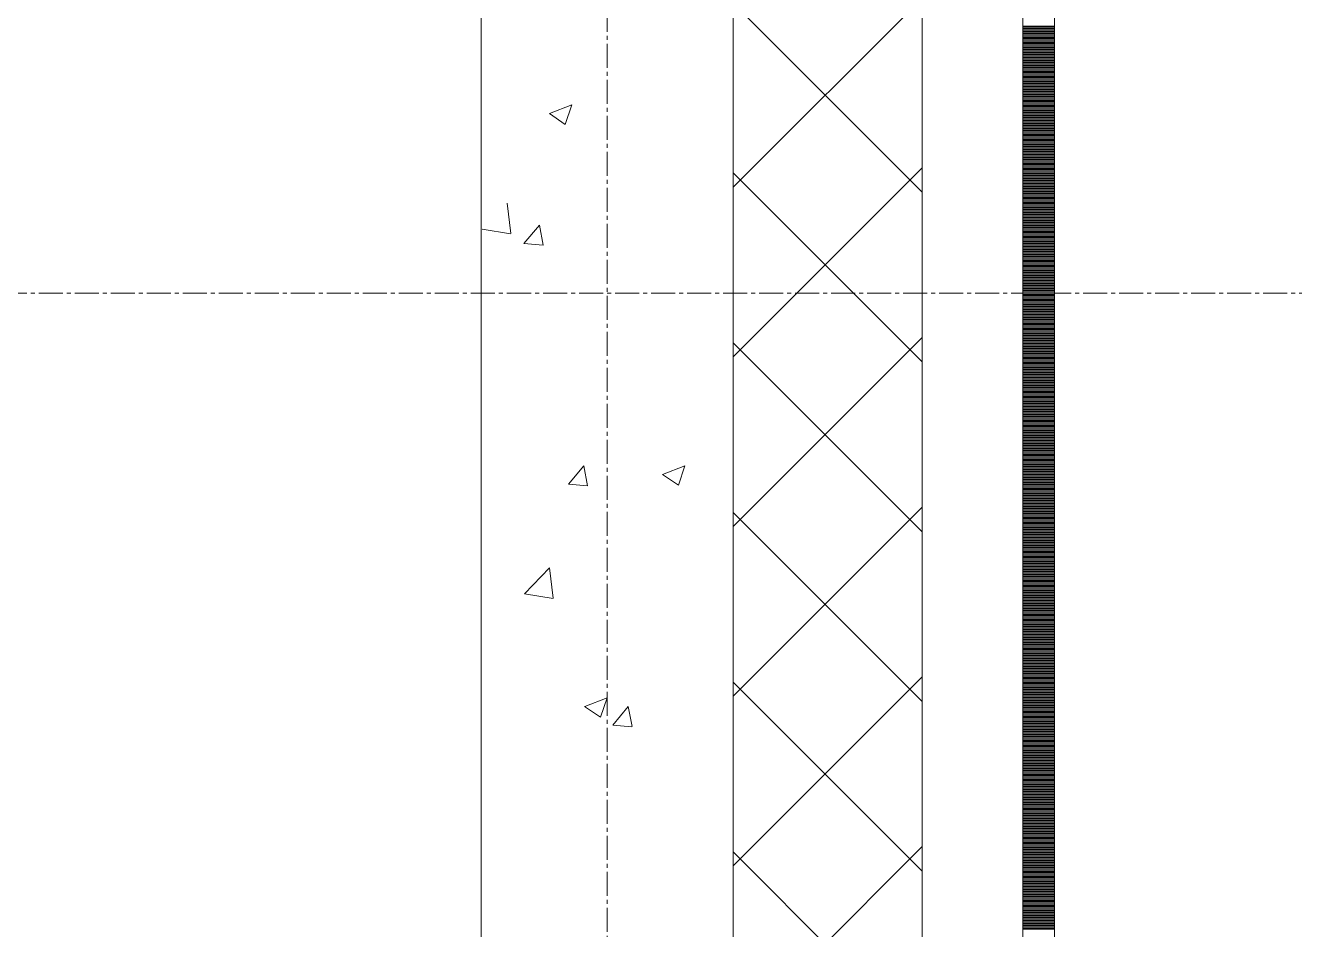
# Model space of a CAD drawing. Header units: millimetres. Extents: x -231292 to 573618, y -153144 to 564035.
# Drawn here: x 28522 to 29529, y -108251 to -107533 of the extents above; entities that cross this region are included whole.
import ezdxf

# ---------------------------------------------------------------- set-up
doc = ezdxf.new("R2010")
doc.units = ezdxf.units.MM
doc.linetypes.add('CENTER2', pattern=[28.575, 19.05, -3.175, 3.175, -3.175])
doc.layers.get('0').update_dxf_attribs({"color": 250})
for name, color, linetype, lineweight in [('АР_Стены ПЕНОблок', 250, 'Continuous', 20), ('АР_Тонкая', 250, 'Continuous', 5), ('АР_Утеплитель', 250, 'Continuous', 0), ('АР_Штриховка', 250, 'Continuous', 0), ('РД_Оси_100', 250, 'Continuous', 0)]:
    doc.layers.add(name, color=color, linetype=linetype, lineweight=lineweight)

# ---------------------------------------------------------------- blocks, each defined once
blk = doc.blocks.new('оси_рен')
at = {"layer": 'РД_Оси_100', "color": 251, "linetype": 'CENTER2', "true_color": 0x636466}
for p, q in [((1215752.916, 135558.25), (1215752.916, 223268.25)), ((1225207.916, 177013.25), (1189697.958, 177013.25))]:
    blk.add_line(p, q, dxfattribs=at)

msp = doc.modelspace()

# ---------------------------------------------------------------- linework, layer by layer
at = {"layer": 'АР_Стены ПЕНОблок', "color": 18, "linetype": 'Continuous', "lineweight": 20, "true_color": 0x000000}
for p, q in [((28883.458, -100645.283), (28883.458, -110845.283)), ((29083.458, -110845.283), (29083.458, -100645.283))]:
    msp.add_line(p, q, dxfattribs=at)
at = {"layer": 'АР_Тонкая', "color": 18, "linetype": 'Continuous', "lineweight": 5, "true_color": 0x000000}
for p, q in [((29233.458, -100645.283), (29233.458, -110845.283)), ((29313.458, -110845.283), (29313.458, -100645.283)), ((29313.458, -100645.283), (29313.458, -110845.283)), ((29338.458, -110845.283), (29338.458, -100645.283))]:
    msp.add_line(p, q, dxfattribs=at)
at = {"layer": 'АР_Утеплитель', "color": 18, "linetype": 'Continuous', "lineweight": 0, "true_color": 0x000000}
for p, q in [((29083.458, -100645.283), (29083.458, -110845.283)), ((29233.458, -110845.283), (29233.458, -100645.283))]:
    msp.add_line(p, q, dxfattribs=at)
at = {"layer": 'АР_Штриховка', "color": 18, "linetype": 'Continuous', "lineweight": 0, "true_color": 0x000000}
for p, q in [((29083.458, -107661.099), (29233.458, -107511.099)), ((29233.458, -107665.243), (29083.458, -107515.243)), ((29313.458, -107533.283), (29338.458, -107533.283)), ((29313.458, -107534.283), (29338.458, -107534.283)), ((29313.458, -107535.283), (29338.458, -107535.283)), ((29313.458, -107536.283), (29338.458, -107536.283)), ((29313.458, -107537.283), (29338.458, -107537.283)), ((29313.458, -107538.283), (29338.458, -107538.283)), ((29313.458, -107539.283), (29338.458, -107539.283)), ((29313.458, -107540.283), (29338.458, -107540.283)), ((29313.458, -107541.283), (29338.458, -107541.283)), ((29313.458, -107542.283), (29338.458, -107542.283)), ((29313.458, -107543.283), (29338.458, -107543.283)), ((29313.458, -107544.283), (29338.458, -107544.283)), ((29313.458, -107545.283), (29338.458, -107545.283)), ((29313.458, -107546.283), (29338.458, -107546.283)), ((29313.458, -107547.283), (29338.458, -107547.283)), ((29313.458, -107548.283), (29338.458, -107548.283)), ((29313.458, -107549.283), (29338.458, -107549.283)), ((29313.458, -107550.283), (29338.458, -107550.283)), ((29313.458, -107551.283), (29338.458, -107551.283)), ((29313.458, -107552.283), (29338.458, -107552.283)), ((29313.458, -107553.283), (29338.458, -107553.283)), ((29313.458, -107554.283), (29338.458, -107554.283)), ((29313.458, -107555.283), (29338.458, -107555.283)), ((29313.458, -107556.283), (29338.458, -107556.283)), ((29313.458, -107557.283), (29338.458, -107557.283)), ((29313.458, -107558.283), (29338.458, -107558.283)), ((29313.458, -107559.283), (29338.458, -107559.283)), ((29313.458, -107560.283), (29338.458, -107560.283)), ((29313.458, -107561.283), (29338.458, -107561.283)), ((29313.458, -107562.283), (29338.458, -107562.283)), ((29313.458, -107563.283), (29338.458, -107563.283)), ((29313.458, -107564.283), (29338.458, -107564.283)), ((29313.458, -107565.283), (29338.458, -107565.283)), ((29313.458, -107566.283), (29338.458, -107566.283)), ((29313.458, -107567.283), (29338.458, -107567.283)), ((29313.458, -107568.283), (29338.458, -107568.283)), ((29313.458, -107569.283), (29338.458, -107569.283)), ((29313.458, -107570.283), (29338.458, -107570.283)), ((29313.458, -107571.283), (29338.458, -107571.283)), ((29313.458, -107572.283), (29338.458, -107572.283)), ((29313.458, -107573.283), (29338.458, -107573.283)), ((29313.458, -107574.283), (29338.458, -107574.283)), ((29313.458, -107575.283), (29338.458, -107575.283)), ((29313.458, -107576.283), (29338.458, -107576.283)), ((29313.458, -107577.283), (29338.458, -107577.283)), ((29313.458, -107578.283), (29338.458, -107578.283)), ((29313.458, -107579.283), (29338.458, -107579.283)), ((29313.458, -107580.283), (29338.458, -107580.283)), ((29313.458, -107581.283), (29338.458, -107581.283)), ((29313.458, -107582.283), (29338.458, -107582.283)), ((29313.458, -107583.283), (29338.458, -107583.283)), ((29313.458, -107584.283), (29338.458, -107584.283)), ((29313.458, -107585.283), (29338.458, -107585.283)), ((29313.458, -107586.283), (29338.458, -107586.283)), ((29313.458, -107587.283), (29338.458, -107587.283)), ((29313.458, -107588.283), (29338.458, -107588.283)), ((29313.458, -107589.283), (29338.458, -107589.283)), ((28937.62, -107602.76), (28955.405, -107595.933)), ((28950.239, -107611.327), (28955.389, -107595.978)), ((29313.458, -107590.283), (29338.458, -107590.283)), ((29313.458, -107591.283), (29338.458, -107591.283)), ((29313.458, -107592.283), (29338.458, -107592.283)), ((29313.458, -107593.283), (29338.458, -107593.283)), ((29313.458, -107594.283), (29338.458, -107594.283)), ((29313.458, -107595.283), (29338.458, -107595.283)), ((29313.458, -107596.283), (29338.458, -107596.283)), ((29313.458, -107597.283), (29338.458, -107597.283)), ((29313.458, -107598.283), (29338.458, -107598.283)), ((29313.458, -107599.283), (29338.458, -107599.283)), ((28937.6, -107602.804), (28950.235, -107611.326)), ((29313.458, -107600.283), (29338.458, -107600.283)), ((29313.458, -107601.283), (29338.458, -107601.283)), ((29313.458, -107602.283), (29338.458, -107602.283)), ((29313.458, -107603.283), (29338.458, -107603.283)), ((29313.458, -107604.283), (29338.458, -107604.283)), ((29313.458, -107605.283), (29338.458, -107605.283)), ((29313.458, -107606.283), (29338.458, -107606.283)), ((29313.458, -107607.283), (29338.458, -107607.283)), ((29313.458, -107608.283), (29338.458, -107608.283)), ((29313.458, -107609.283), (29338.458, -107609.283)), ((29313.458, -107610.283), (29338.458, -107610.283)), ((29313.458, -107611.283), (29338.458, -107611.283)), ((29313.458, -107612.283), (29338.458, -107612.283)), ((29313.458, -107613.283), (29338.458, -107613.283)), ((29313.458, -107614.283), (29338.458, -107614.283)), ((29313.458, -107615.283), (29338.458, -107615.283)), ((29313.458, -107616.283), (29338.458, -107616.283)), ((29313.458, -107617.283), (29338.458, -107617.283)), ((29313.458, -107618.283), (29338.458, -107618.283)), ((29313.458, -107619.283), (29338.458, -107619.283)), ((29313.458, -107620.283), (29338.458, -107620.283)), ((29313.458, -107621.283), (29338.458, -107621.283)), ((29313.458, -107622.283), (29338.458, -107622.283)), ((29313.458, -107623.283), (29338.458, -107623.283)), ((29313.458, -107624.283), (29338.458, -107624.283)), ((29313.458, -107625.283), (29338.458, -107625.283)), ((29313.458, -107626.283), (29338.458, -107626.283)), ((29313.458, -107627.283), (29338.458, -107627.283)), ((29313.458, -107628.283), (29338.458, -107628.283)), ((29313.458, -107629.283), (29338.458, -107629.283)), ((29313.458, -107630.283), (29338.458, -107630.283)), ((29313.458, -107631.283), (29338.458, -107631.283)), ((29313.458, -107632.283), (29338.458, -107632.283)), ((29313.458, -107633.283), (29338.458, -107633.283)), ((29313.458, -107634.283), (29338.458, -107634.283)), ((29313.458, -107635.283), (29338.458, -107635.283)), ((29313.458, -107636.283), (29338.458, -107636.283)), ((29313.458, -107637.283), (29338.458, -107637.283)), ((29313.458, -107638.283), (29338.458, -107638.283)), ((29313.458, -107639.283), (29338.458, -107639.283)), ((29083.458, -107795.803), (29233.458, -107645.803)), ((29233.458, -107799.947), (29083.458, -107649.947)), ((29313.458, -107640.283), (29338.458, -107640.283)), ((29313.458, -107641.283), (29338.458, -107641.283)), ((29313.458, -107642.283), (29338.458, -107642.283)), ((29313.458, -107643.283), (29338.458, -107643.283)), ((29313.458, -107644.283), (29338.458, -107644.283)), ((29313.458, -107645.283), (29338.458, -107645.283)), ((29313.458, -107646.283), (29338.458, -107646.283)), ((29313.458, -107647.283), (29338.458, -107647.283)), ((29313.458, -107648.283), (29338.458, -107648.283)), ((29313.458, -107649.283), (29338.458, -107649.283)), ((29313.458, -107650.283), (29338.458, -107650.283)), ((29313.458, -107651.283), (29338.458, -107651.283)), ((29313.458, -107652.283), (29338.458, -107652.283)), ((29313.458, -107653.283), (29338.458, -107653.283)), ((29313.458, -107654.283), (29338.458, -107654.283)), ((29313.458, -107655.283), (29338.458, -107655.283)), ((29313.458, -107656.283), (29338.458, -107656.283)), ((29313.458, -107657.283), (29338.458, -107657.283)), ((29313.458, -107658.283), (29338.458, -107658.283)), ((29313.458, -107659.283), (29338.458, -107659.283)), ((29313.458, -107660.283), (29338.458, -107660.283)), ((29313.458, -107661.283), (29338.458, -107661.283)), ((29313.458, -107662.283), (29338.458, -107662.283)), ((29313.458, -107663.283), (29338.458, -107663.283)), ((29313.458, -107664.283), (29338.458, -107664.283)), ((29313.458, -107665.283), (29338.458, -107665.283)), ((29313.458, -107666.283), (29338.458, -107666.283)), ((29313.458, -107667.283), (29338.458, -107667.283)), ((29313.458, -107668.283), (29338.458, -107668.283)), ((29313.458, -107669.283), (29338.458, -107669.283)), ((29313.458, -107670.283), (29338.458, -107670.283)), ((28906.888, -107698.079), (28904.081, -107673.956)), ((29313.458, -107671.283), (29338.458, -107671.283)), ((29313.458, -107672.283), (29338.458, -107672.283)), ((29313.458, -107673.283), (29338.458, -107673.283)), ((29313.458, -107674.283), (29338.458, -107674.283)), ((29313.458, -107675.283), (29338.458, -107675.283)), ((29313.458, -107676.283), (29338.458, -107676.283)), ((29313.458, -107677.283), (29338.458, -107677.283)), ((29313.458, -107678.283), (29338.458, -107678.283)), ((29313.458, -107679.283), (29338.458, -107679.283)), ((29313.458, -107680.283), (29338.458, -107680.283)), ((29313.458, -107681.283), (29338.458, -107681.283)), ((29313.458, -107682.283), (29338.458, -107682.283)), ((29313.458, -107683.283), (29338.458, -107683.283)), ((29313.458, -107684.283), (29338.458, -107684.283)), ((29313.458, -107685.283), (29338.458, -107685.283)), ((29313.458, -107686.283), (29338.458, -107686.283)), ((29313.458, -107687.283), (29338.458, -107687.283)), ((29313.458, -107688.283), (29338.458, -107688.283)), ((29313.458, -107689.283), (29338.458, -107689.283)), ((29313.458, -107690.283), (29338.458, -107690.283)), ((28884.292, -107694.61), (28906.882, -107698.114)), ((28917.456, -107705.996), (28929.701, -107691.402)), ((28932.711, -107707.312), (28929.774, -107691.39)), ((29313.458, -107691.283), (29338.458, -107691.283)), ((29313.458, -107692.283), (29338.458, -107692.283)), ((29313.458, -107693.283), (29338.458, -107693.283)), ((29313.458, -107694.283), (29338.458, -107694.283)), ((29313.458, -107695.283), (29338.458, -107695.283)), ((29313.458, -107696.283), (29338.458, -107696.283)), ((29313.458, -107697.283), (29338.458, -107697.283)), ((29313.458, -107698.283), (29338.458, -107698.283)), ((29313.458, -107699.283), (29338.458, -107699.283)), ((29313.458, -107700.283), (29338.458, -107700.283)), ((28917.456, -107705.997), (28932.638, -107707.325)), ((29313.458, -107701.283), (29338.458, -107701.283)), ((29313.458, -107702.283), (29338.458, -107702.283)), ((29313.458, -107703.283), (29338.458, -107703.283)), ((29313.458, -107704.283), (29338.458, -107704.283)), ((29313.458, -107705.283), (29338.458, -107705.283)), ((29313.458, -107706.283), (29338.458, -107706.283)), ((29313.458, -107707.283), (29338.458, -107707.283)), ((29313.458, -107708.283), (29338.458, -107708.283)), ((29313.458, -107709.283), (29338.458, -107709.283)), ((29313.458, -107710.283), (29338.458, -107710.283)), ((29313.458, -107711.283), (29338.458, -107711.283)), ((29313.458, -107712.283), (29338.458, -107712.283)), ((29313.458, -107713.283), (29338.458, -107713.283)), ((29313.458, -107714.283), (29338.458, -107714.283)), ((29313.458, -107715.283), (29338.458, -107715.283)), ((29313.458, -107716.283), (29338.458, -107716.283)), ((29313.458, -107717.283), (29338.458, -107717.283)), ((29313.458, -107718.283), (29338.458, -107718.283)), ((29313.458, -107719.283), (29338.458, -107719.283)), ((29313.458, -107720.283), (29338.458, -107720.283)), ((29313.458, -107721.283), (29338.458, -107721.283)), ((29313.458, -107722.283), (29338.458, -107722.283)), ((29313.458, -107723.283), (29338.458, -107723.283)), ((29313.458, -107724.283), (29338.458, -107724.283)), ((29313.458, -107725.283), (29338.458, -107725.283)), ((29313.458, -107726.283), (29338.458, -107726.283)), ((29313.458, -107727.283), (29338.458, -107727.283)), ((29313.458, -107728.283), (29338.458, -107728.283)), ((29313.458, -107729.283), (29338.458, -107729.283)), ((29313.458, -107730.283), (29338.458, -107730.283)), ((29313.458, -107731.283), (29338.458, -107731.283)), ((29313.458, -107732.283), (29338.458, -107732.283)), ((29313.458, -107733.283), (29338.458, -107733.283)), ((29313.458, -107734.283), (29338.458, -107734.283)), ((29313.458, -107735.283), (29338.458, -107735.283)), ((29313.458, -107736.283), (29338.458, -107736.283)), ((29313.458, -107737.283), (29338.458, -107737.283)), ((29313.458, -107738.283), (29338.458, -107738.283)), ((29313.458, -107739.283), (29338.458, -107739.283)), ((29313.458, -107740.283), (29338.458, -107740.283)), ((29313.458, -107741.283), (29338.458, -107741.283)), ((29313.458, -107742.283), (29338.458, -107742.283)), ((29313.458, -107743.283), (29338.458, -107743.283)), ((29313.458, -107744.283), (29338.458, -107744.283)), ((29313.458, -107745.283), (29338.458, -107745.283)), ((29313.458, -107746.283), (29338.458, -107746.283)), ((29313.458, -107747.283), (29338.458, -107747.283)), ((29313.458, -107748.283), (29338.458, -107748.283)), ((29313.458, -107749.283), (29338.458, -107749.283)), ((29313.458, -107750.283), (29338.458, -107750.283)), ((29313.458, -107751.283), (29338.458, -107751.283)), ((29313.458, -107752.283), (29338.458, -107752.283)), ((29313.458, -107753.283), (29338.458, -107753.283)), ((29313.458, -107754.283), (29338.458, -107754.283)), ((29313.458, -107755.283), (29338.458, -107755.283)), ((29313.458, -107756.283), (29338.458, -107756.283)), ((29313.458, -107757.283), (29338.458, -107757.283)), ((29313.458, -107758.283), (29338.458, -107758.283)), ((29313.458, -107759.283), (29338.458, -107759.283)), ((29313.458, -107760.283), (29338.458, -107760.283)), ((29313.458, -107761.283), (29338.458, -107761.283)), ((29313.458, -107762.283), (29338.458, -107762.283)), ((29313.458, -107763.283), (29338.458, -107763.283)), ((29313.458, -107764.283), (29338.458, -107764.283)), ((29313.458, -107765.283), (29338.458, -107765.283)), ((29313.458, -107766.283), (29338.458, -107766.283)), ((29313.458, -107767.283), (29338.458, -107767.283)), ((29313.458, -107768.283), (29338.458, -107768.283)), ((29313.458, -107769.283), (29338.458, -107769.283)), ((29313.458, -107770.283), (29338.458, -107770.283)), ((29083.458, -107930.507), (29233.458, -107780.507)), ((29313.458, -107771.283), (29338.458, -107771.283)), ((29313.458, -107772.283), (29338.458, -107772.283)), ((29313.458, -107773.283), (29338.458, -107773.283)), ((29313.458, -107774.283), (29338.458, -107774.283)), ((29313.458, -107775.283), (29338.458, -107775.283)), ((29313.458, -107776.283), (29338.458, -107776.283)), ((29313.458, -107777.283), (29338.458, -107777.283)), ((29313.458, -107778.283), (29338.458, -107778.283)), ((29313.458, -107779.283), (29338.458, -107779.283)), ((29313.458, -107780.283), (29338.458, -107780.283)), ((29313.458, -107781.283), (29338.458, -107781.283)), ((29233.458, -107934.651), (29083.458, -107784.651)), ((29313.458, -107782.283), (29338.458, -107782.283)), ((29313.458, -107783.283), (29338.458, -107783.283)), ((29313.458, -107784.283), (29338.458, -107784.283)), ((29313.458, -107785.283), (29338.458, -107785.283)), ((29313.458, -107786.283), (29338.458, -107786.283)), ((29313.458, -107787.283), (29338.458, -107787.283)), ((29313.458, -107788.283), (29338.458, -107788.283)), ((29313.458, -107789.283), (29338.458, -107789.283)), ((29313.458, -107790.283), (29338.458, -107790.283)), ((29313.458, -107791.283), (29338.458, -107791.283)), ((29313.458, -107792.283), (29338.458, -107792.283)), ((29313.458, -107793.283), (29338.458, -107793.283)), ((29313.458, -107794.283), (29338.458, -107794.283)), ((29313.458, -107795.283), (29338.458, -107795.283)), ((29313.458, -107796.283), (29338.458, -107796.283)), ((29313.458, -107797.283), (29338.458, -107797.283)), ((29313.458, -107798.283), (29338.458, -107798.283)), ((29313.458, -107799.283), (29338.458, -107799.283)), ((29313.458, -107800.283), (29338.458, -107800.283)), ((29313.458, -107801.283), (29338.458, -107801.283)), ((29313.458, -107802.283), (29338.458, -107802.283)), ((29313.458, -107803.283), (29338.458, -107803.283)), ((29313.458, -107804.283), (29338.458, -107804.283)), ((29313.458, -107805.283), (29338.458, -107805.283)), ((29313.458, -107806.283), (29338.458, -107806.283)), ((29313.458, -107807.283), (29338.458, -107807.283)), ((29313.458, -107808.283), (29338.458, -107808.283)), ((29313.458, -107809.283), (29338.458, -107809.283)), ((29313.458, -107810.283), (29338.458, -107810.283)), ((29313.458, -107811.283), (29338.458, -107811.283)), ((29313.458, -107812.283), (29338.458, -107812.283)), ((29313.458, -107813.283), (29338.458, -107813.283)), ((29313.458, -107814.283), (29338.458, -107814.283)), ((29313.458, -107815.283), (29338.458, -107815.283)), ((29313.458, -107816.283), (29338.458, -107816.283)), ((29313.458, -107817.283), (29338.458, -107817.283)), ((29313.458, -107818.283), (29338.458, -107818.283)), ((29313.458, -107819.283), (29338.458, -107819.283)), ((29313.458, -107820.283), (29338.458, -107820.283)), ((29313.458, -107821.283), (29338.458, -107821.283)), ((29313.458, -107822.283), (29338.458, -107822.283)), ((29313.458, -107823.283), (29338.458, -107823.283)), ((29313.458, -107824.283), (29338.458, -107824.283)), ((29313.458, -107825.283), (29338.458, -107825.283)), ((29313.458, -107826.283), (29338.458, -107826.283)), ((29313.458, -107827.283), (29338.458, -107827.283)), ((29313.458, -107828.283), (29338.458, -107828.283)), ((29313.458, -107829.283), (29338.458, -107829.283)), ((29313.458, -107830.283), (29338.458, -107830.283)), ((29313.458, -107831.283), (29338.458, -107831.283)), ((29313.458, -107832.283), (29338.458, -107832.283)), ((29313.458, -107833.283), (29338.458, -107833.283)), ((29313.458, -107834.283), (29338.458, -107834.283)), ((29313.458, -107835.283), (29338.458, -107835.283)), ((29313.458, -107836.283), (29338.458, -107836.283)), ((29313.458, -107837.283), (29338.458, -107837.283)), ((29313.458, -107838.283), (29338.458, -107838.283)), ((29313.458, -107839.283), (29338.458, -107839.283)), ((29313.458, -107840.283), (29338.458, -107840.283)), ((29313.458, -107841.283), (29338.458, -107841.283)), ((29313.458, -107842.283), (29338.458, -107842.283)), ((29313.458, -107843.283), (29338.458, -107843.283)), ((29313.458, -107844.283), (29338.458, -107844.283)), ((29313.458, -107845.283), (29338.458, -107845.283)), ((29313.458, -107846.283), (29338.458, -107846.283)), ((29313.458, -107847.283), (29338.458, -107847.283)), ((29313.458, -107848.283), (29338.458, -107848.283)), ((29313.458, -107849.283), (29338.458, -107849.283)), ((29313.458, -107850.283), (29338.458, -107850.283)), ((29313.458, -107851.283), (29338.458, -107851.283)), ((29313.458, -107852.283), (29338.458, -107852.283)), ((29313.458, -107853.283), (29338.458, -107853.283)), ((29313.458, -107854.283), (29338.458, -107854.283)), ((29313.458, -107855.283), (29338.458, -107855.283)), ((29313.458, -107856.283), (29338.458, -107856.283)), ((29313.458, -107857.283), (29338.458, -107857.283)), ((29313.458, -107858.283), (29338.458, -107858.283)), ((29313.458, -107859.283), (29338.458, -107859.283)), ((29313.458, -107860.283), (29338.458, -107860.283)), ((29313.458, -107861.283), (29338.458, -107861.283)), ((29313.458, -107862.283), (29338.458, -107862.283)), ((29313.458, -107863.283), (29338.458, -107863.283)), ((29313.458, -107864.283), (29338.458, -107864.283)), ((29313.458, -107865.283), (29338.458, -107865.283)), ((29313.458, -107866.283), (29338.458, -107866.283)), ((29313.458, -107867.283), (29338.458, -107867.283)), ((29313.458, -107868.283), (29338.458, -107868.283)), ((29313.458, -107869.283), (29338.458, -107869.283)), ((29313.458, -107870.283), (29338.458, -107870.283)), ((29313.458, -107871.283), (29338.458, -107871.283)), ((29313.458, -107872.283), (29338.458, -107872.283)), ((29313.458, -107873.283), (29338.458, -107873.283)), ((29313.458, -107874.283), (29338.458, -107874.283)), ((29313.458, -107875.283), (29338.458, -107875.283)), ((29313.458, -107876.283), (29338.458, -107876.283)), ((29313.458, -107877.283), (29338.458, -107877.283)), ((29313.458, -107878.283), (29338.458, -107878.283)), ((29313.458, -107879.283), (29338.458, -107879.283)), ((29313.458, -107880.283), (29338.458, -107880.283)), ((29313.458, -107881.283), (29338.458, -107881.283)), ((28952.699, -107897.052), (28964.945, -107882.459)), ((28967.954, -107898.369), (28965.017, -107882.447)), ((29027.412, -107889.257), (29040.047, -107897.779)), ((29027.432, -107889.213), (29045.217, -107882.386)), ((29040.051, -107897.781), (29045.201, -107882.432)), ((29313.458, -107882.283), (29338.458, -107882.283)), ((29313.458, -107883.283), (29338.458, -107883.283)), ((29313.458, -107884.283), (29338.458, -107884.283)), ((29313.458, -107885.283), (29338.458, -107885.283)), ((29313.458, -107886.283), (29338.458, -107886.283)), ((29313.458, -107887.283), (29338.458, -107887.283)), ((29313.458, -107888.283), (29338.458, -107888.283)), ((29313.458, -107889.283), (29338.458, -107889.283)), ((29313.458, -107890.283), (29338.458, -107890.283)), ((29313.458, -107891.283), (29338.458, -107891.283)), ((28952.699, -107897.054), (28967.881, -107898.382)), ((29313.458, -107892.283), (29338.458, -107892.283)), ((29313.458, -107893.283), (29338.458, -107893.283)), ((29313.458, -107894.283), (29338.458, -107894.283)), ((29313.458, -107895.283), (29338.458, -107895.283)), ((29313.458, -107896.283), (29338.458, -107896.283)), ((29313.458, -107897.283), (29338.458, -107897.283)), ((29313.458, -107898.283), (29338.458, -107898.283)), ((29313.458, -107899.283), (29338.458, -107899.283)), ((29313.458, -107900.283), (29338.458, -107900.283)), ((29313.458, -107901.283), (29338.458, -107901.283)), ((29313.458, -107902.283), (29338.458, -107902.283)), ((29313.458, -107903.283), (29338.458, -107903.283)), ((29313.458, -107904.283), (29338.458, -107904.283)), ((29313.458, -107905.283), (29338.458, -107905.283)), ((29313.458, -107906.283), (29338.458, -107906.283)), ((29313.458, -107907.283), (29338.458, -107907.283)), ((29313.458, -107908.283), (29338.458, -107908.283)), ((29313.458, -107909.283), (29338.458, -107909.283)), ((29313.458, -107910.283), (29338.458, -107910.283)), ((29313.458, -107911.283), (29338.458, -107911.283)), ((29083.458, -108065.211), (29233.458, -107915.211)), ((29233.458, -108069.354), (29083.458, -107919.354)), ((29313.458, -107912.283), (29338.458, -107912.283)), ((29313.458, -107913.283), (29338.458, -107913.283)), ((29313.458, -107914.283), (29338.458, -107914.283)), ((29313.458, -107915.283), (29338.458, -107915.283)), ((29313.458, -107916.283), (29338.458, -107916.283)), ((29313.458, -107917.283), (29338.458, -107917.283)), ((29313.458, -107918.283), (29338.458, -107918.283)), ((29313.458, -107919.283), (29338.458, -107919.283)), ((29313.458, -107920.283), (29338.458, -107920.283)), ((29313.458, -107921.283), (29338.458, -107921.283)), ((29313.458, -107922.283), (29338.458, -107922.283)), ((29313.458, -107923.283), (29338.458, -107923.283)), ((29313.458, -107924.283), (29338.458, -107924.283)), ((29313.458, -107925.283), (29338.458, -107925.283)), ((29313.458, -107926.283), (29338.458, -107926.283)), ((29313.458, -107927.283), (29338.458, -107927.283)), ((29313.458, -107928.283), (29338.458, -107928.283)), ((29313.458, -107929.283), (29338.458, -107929.283)), ((29313.458, -107930.283), (29338.458, -107930.283)), ((29313.458, -107931.283), (29338.458, -107931.283)), ((29313.458, -107932.283), (29338.458, -107932.283)), ((29313.458, -107933.283), (29338.458, -107933.283)), ((29313.458, -107934.283), (29338.458, -107934.283)), ((29313.458, -107935.283), (29338.458, -107935.283)), ((29313.458, -107936.283), (29338.458, -107936.283)), ((29313.458, -107937.283), (29338.458, -107937.283)), ((29313.458, -107938.283), (29338.458, -107938.283)), ((29313.458, -107939.283), (29338.458, -107939.283)), ((29313.458, -107940.283), (29338.458, -107940.283)), ((29313.458, -107941.283), (29338.458, -107941.283)), ((29313.458, -107942.283), (29338.458, -107942.283)), ((29313.458, -107943.283), (29338.458, -107943.283)), ((29313.458, -107944.283), (29338.458, -107944.283)), ((29313.458, -107945.283), (29338.458, -107945.283)), ((29313.458, -107946.283), (29338.458, -107946.283)), ((29313.458, -107947.283), (29338.458, -107947.283)), ((29313.458, -107948.283), (29338.458, -107948.283)), ((29313.458, -107949.283), (29338.458, -107949.283)), ((29313.458, -107950.283), (29338.458, -107950.283)), ((29313.458, -107951.283), (29338.458, -107951.283)), ((29313.458, -107952.283), (29338.458, -107952.283)), ((29313.458, -107953.283), (29338.458, -107953.283)), ((29313.458, -107954.283), (29338.458, -107954.283)), ((29313.458, -107955.283), (29338.458, -107955.283)), ((29313.458, -107956.283), (29338.458, -107956.283)), ((29313.458, -107957.283), (29338.458, -107957.283)), ((29313.458, -107958.283), (29338.458, -107958.283)), ((29313.458, -107959.283), (29338.458, -107959.283)), ((29313.458, -107960.283), (29338.458, -107960.283)), ((29313.458, -107961.283), (29338.458, -107961.283)), ((29313.458, -107962.283), (29338.458, -107962.283)), ((28917.952, -107984.046), (28937.736, -107963.427)), ((28940.562, -107987.547), (28937.756, -107963.425)), ((29313.458, -107963.283), (29338.458, -107963.283)), ((29313.458, -107964.283), (29338.458, -107964.283)), ((29313.458, -107965.283), (29338.458, -107965.283)), ((29313.458, -107966.283), (29338.458, -107966.283)), ((29313.458, -107967.283), (29338.458, -107967.283)), ((29313.458, -107968.283), (29338.458, -107968.283)), ((29313.458, -107969.283), (29338.458, -107969.283)), ((29313.458, -107970.283), (29338.458, -107970.283)), ((29313.458, -107971.283), (29338.458, -107971.283)), ((29313.458, -107972.283), (29338.458, -107972.283)), ((29313.458, -107973.283), (29338.458, -107973.283)), ((29313.458, -107974.283), (29338.458, -107974.283)), ((29313.458, -107975.283), (29338.458, -107975.283)), ((29313.458, -107976.283), (29338.458, -107976.283)), ((29313.458, -107977.283), (29338.458, -107977.283)), ((29313.458, -107978.283), (29338.458, -107978.283)), ((29313.458, -107979.283), (29338.458, -107979.283)), ((29313.458, -107980.283), (29338.458, -107980.283)), ((29313.458, -107981.283), (29338.458, -107981.283)), ((29313.458, -107982.283), (29338.458, -107982.283)), ((28917.967, -107984.078), (28940.557, -107987.582)), ((29313.458, -107983.283), (29338.458, -107983.283)), ((29313.458, -107984.283), (29338.458, -107984.283)), ((29313.458, -107985.283), (29338.458, -107985.283)), ((29313.458, -107986.283), (29338.458, -107986.283)), ((29313.458, -107987.283), (29338.458, -107987.283)), ((29313.458, -107988.283), (29338.458, -107988.283)), ((29313.458, -107989.283), (29338.458, -107989.283)), ((29313.458, -107990.283), (29338.458, -107990.283)), ((29313.458, -107991.283), (29338.458, -107991.283)), ((29313.458, -107992.283), (29338.458, -107992.283)), ((29313.458, -107993.283), (29338.458, -107993.283)), ((29313.458, -107994.283), (29338.458, -107994.283)), ((29313.458, -107995.283), (29338.458, -107995.283)), ((29313.458, -107996.283), (29338.458, -107996.283)), ((29313.458, -107997.283), (29338.458, -107997.283)), ((29313.458, -107998.283), (29338.458, -107998.283)), ((29313.458, -107999.283), (29338.458, -107999.283)), ((29313.458, -108000.283), (29338.458, -108000.283)), ((29313.458, -108001.283), (29338.458, -108001.283)), ((29313.458, -108002.283), (29338.458, -108002.283)), ((29313.458, -108003.283), (29338.458, -108003.283)), ((29313.458, -108004.283), (29338.458, -108004.283)), ((29313.458, -108005.283), (29338.458, -108005.283)), ((29313.458, -108006.283), (29338.458, -108006.283)), ((29313.458, -108007.283), (29338.458, -108007.283)), ((29313.458, -108008.283), (29338.458, -108008.283)), ((29313.458, -108009.283), (29338.458, -108009.283)), ((29313.458, -108010.283), (29338.458, -108010.283)), ((29313.458, -108011.283), (29338.458, -108011.283)), ((29313.458, -108012.283), (29338.458, -108012.283)), ((29313.458, -108013.283), (29338.458, -108013.283)), ((29313.458, -108014.283), (29338.458, -108014.283)), ((29313.458, -108015.283), (29338.458, -108015.283)), ((29313.458, -108016.283), (29338.458, -108016.283)), ((29313.458, -108017.283), (29338.458, -108017.283)), ((29313.458, -108018.283), (29338.458, -108018.283)), ((29313.458, -108019.283), (29338.458, -108019.283)), ((29313.458, -108020.283), (29338.458, -108020.283)), ((29313.458, -108021.283), (29338.458, -108021.283)), ((29313.458, -108022.283), (29338.458, -108022.283)), ((29313.458, -108023.283), (29338.458, -108023.283)), ((29313.458, -108024.283), (29338.458, -108024.283)), ((29313.458, -108025.283), (29338.458, -108025.283)), ((29313.458, -108026.283), (29338.458, -108026.283)), ((29313.458, -108027.283), (29338.458, -108027.283)), ((29313.458, -108028.283), (29338.458, -108028.283)), ((29313.458, -108029.283), (29338.458, -108029.283)), ((29313.458, -108030.283), (29338.458, -108030.283)), ((29313.458, -108031.283), (29338.458, -108031.283)), ((29313.458, -108032.283), (29338.458, -108032.283)), ((29313.458, -108033.283), (29338.458, -108033.283)), ((29313.458, -108034.283), (29338.458, -108034.283)), ((29313.458, -108035.283), (29338.458, -108035.283)), ((29313.458, -108036.283), (29338.458, -108036.283)), ((29313.458, -108037.283), (29338.458, -108037.283)), ((29313.458, -108038.283), (29338.458, -108038.283)), ((29313.458, -108039.283), (29338.458, -108039.283)), ((29313.458, -108040.283), (29338.458, -108040.283)), ((29313.458, -108041.283), (29338.458, -108041.283)), ((29313.458, -108042.283), (29338.458, -108042.283)), ((29083.458, -108199.915), (29233.458, -108049.915)), ((29313.458, -108043.283), (29338.458, -108043.283)), ((29313.458, -108044.283), (29338.458, -108044.283)), ((29313.458, -108045.283), (29338.458, -108045.283)), ((29313.458, -108046.283), (29338.458, -108046.283)), ((29313.458, -108047.283), (29338.458, -108047.283)), ((29313.458, -108048.283), (29338.458, -108048.283)), ((29313.458, -108049.283), (29338.458, -108049.283)), ((29313.458, -108050.283), (29338.458, -108050.283)), ((29313.458, -108051.283), (29338.458, -108051.283)), ((29313.458, -108052.283), (29338.458, -108052.283)), ((29313.458, -108053.283), (29338.458, -108053.283)), ((29233.458, -108204.058), (29083.458, -108054.058)), ((29313.458, -108054.283), (29338.458, -108054.283)), ((29313.458, -108055.283), (29338.458, -108055.283)), ((29313.458, -108056.283), (29338.458, -108056.283)), ((29313.458, -108057.283), (29338.458, -108057.283)), ((29313.458, -108058.283), (29338.458, -108058.283)), ((29313.458, -108059.283), (29338.458, -108059.283)), ((29313.458, -108060.283), (29338.458, -108060.283)), ((29313.458, -108061.283), (29338.458, -108061.283)), ((29313.458, -108062.283), (29338.458, -108062.283)), ((29313.458, -108063.283), (29338.458, -108063.283)), ((28965.63, -108073.401), (28983.415, -108066.574)), ((28978.249, -108081.968), (28983.399, -108066.619)), ((29313.458, -108064.283), (29338.458, -108064.283)), ((29313.458, -108065.283), (29338.458, -108065.283)), ((29313.458, -108066.283), (29338.458, -108066.283)), ((29313.458, -108067.283), (29338.458, -108067.283)), ((29313.458, -108068.283), (29338.458, -108068.283)), ((29313.458, -108069.283), (29338.458, -108069.283)), ((29313.458, -108070.283), (29338.458, -108070.283)), ((29313.458, -108071.283), (29338.458, -108071.283)), ((29313.458, -108072.283), (29338.458, -108072.283)), ((29313.458, -108073.283), (29338.458, -108073.283)), ((28965.61, -108073.445), (28978.245, -108081.967)), ((28987.943, -108088.109), (29000.188, -108073.516)), ((29003.197, -108089.426), (29000.26, -108073.504)), ((29313.458, -108074.283), (29338.458, -108074.283)), ((29313.458, -108075.283), (29338.458, -108075.283)), ((29313.458, -108076.283), (29338.458, -108076.283)), ((29313.458, -108077.283), (29338.458, -108077.283)), ((29313.458, -108078.283), (29338.458, -108078.283)), ((29313.458, -108079.283), (29338.458, -108079.283)), ((29313.458, -108080.283), (29338.458, -108080.283)), ((29313.458, -108081.283), (29338.458, -108081.283)), ((29313.458, -108082.283), (29338.458, -108082.283)), ((29313.458, -108083.283), (29338.458, -108083.283)), ((28987.943, -108088.111), (29003.125, -108089.439)), ((29313.458, -108084.283), (29338.458, -108084.283)), ((29313.458, -108085.283), (29338.458, -108085.283)), ((29313.458, -108086.283), (29338.458, -108086.283)), ((29313.458, -108087.283), (29338.458, -108087.283)), ((29313.458, -108088.283), (29338.458, -108088.283)), ((29313.458, -108089.283), (29338.458, -108089.283)), ((29313.458, -108090.283), (29338.458, -108090.283)), ((29313.458, -108091.283), (29338.458, -108091.283)), ((29313.458, -108092.283), (29338.458, -108092.283)), ((29313.458, -108093.283), (29338.458, -108093.283)), ((29313.458, -108094.283), (29338.458, -108094.283)), ((29313.458, -108095.283), (29338.458, -108095.283)), ((29313.458, -108096.283), (29338.458, -108096.283)), ((29313.458, -108097.283), (29338.458, -108097.283)), ((29313.458, -108098.283), (29338.458, -108098.283)), ((29313.458, -108099.283), (29338.458, -108099.283)), ((29313.458, -108100.283), (29338.458, -108100.283)), ((29313.458, -108101.283), (29338.458, -108101.283)), ((29313.458, -108102.283), (29338.458, -108102.283)), ((29313.458, -108103.283), (29338.458, -108103.283)), ((29313.458, -108104.283), (29338.458, -108104.283)), ((29313.458, -108105.283), (29338.458, -108105.283)), ((29313.458, -108106.283), (29338.458, -108106.283)), ((29313.458, -108107.283), (29338.458, -108107.283)), ((29313.458, -108108.283), (29338.458, -108108.283)), ((29313.458, -108109.283), (29338.458, -108109.283)), ((29313.458, -108110.283), (29338.458, -108110.283)), ((29313.458, -108111.283), (29338.458, -108111.283)), ((29313.458, -108112.283), (29338.458, -108112.283)), ((29313.458, -108113.283), (29338.458, -108113.283)), ((29313.458, -108114.283), (29338.458, -108114.283)), ((29313.458, -108115.283), (29338.458, -108115.283)), ((29313.458, -108116.283), (29338.458, -108116.283)), ((29313.458, -108117.283), (29338.458, -108117.283)), ((29313.458, -108118.283), (29338.458, -108118.283)), ((29313.458, -108119.283), (29338.458, -108119.283)), ((29313.458, -108120.283), (29338.458, -108120.283)), ((29313.458, -108121.283), (29338.458, -108121.283)), ((29313.458, -108122.283), (29338.458, -108122.283)), ((29313.458, -108123.283), (29338.458, -108123.283)), ((29313.458, -108124.283), (29338.458, -108124.283)), ((29313.458, -108125.283), (29338.458, -108125.283)), ((29313.458, -108126.283), (29338.458, -108126.283)), ((29313.458, -108127.283), (29338.458, -108127.283)), ((29313.458, -108128.283), (29338.458, -108128.283)), ((29313.458, -108129.283), (29338.458, -108129.283)), ((29313.458, -108130.283), (29338.458, -108130.283)), ((29313.458, -108131.283), (29338.458, -108131.283)), ((29313.458, -108132.283), (29338.458, -108132.283)), ((29313.458, -108133.283), (29338.458, -108133.283)), ((29313.458, -108134.283), (29338.458, -108134.283)), ((29313.458, -108135.283), (29338.458, -108135.283)), ((29313.458, -108136.283), (29338.458, -108136.283)), ((29313.458, -108137.283), (29338.458, -108137.283)), ((29313.458, -108138.283), (29338.458, -108138.283)), ((29313.458, -108139.283), (29338.458, -108139.283)), ((29313.458, -108140.283), (29338.458, -108140.283)), ((29313.458, -108141.283), (29338.458, -108141.283)), ((29313.458, -108142.283), (29338.458, -108142.283)), ((29313.458, -108143.283), (29338.458, -108143.283)), ((29313.458, -108144.283), (29338.458, -108144.283)), ((29313.458, -108145.283), (29338.458, -108145.283)), ((29313.458, -108146.283), (29338.458, -108146.283)), ((29313.458, -108147.283), (29338.458, -108147.283)), ((29313.458, -108148.283), (29338.458, -108148.283)), ((29313.458, -108149.283), (29338.458, -108149.283)), ((29313.458, -108150.283), (29338.458, -108150.283)), ((29313.458, -108151.283), (29338.458, -108151.283)), ((29313.458, -108152.283), (29338.458, -108152.283)), ((29313.458, -108153.283), (29338.458, -108153.283)), ((29313.458, -108154.283), (29338.458, -108154.283)), ((29313.458, -108155.283), (29338.458, -108155.283)), ((29313.458, -108156.283), (29338.458, -108156.283)), ((29313.458, -108157.283), (29338.458, -108157.283)), ((29313.458, -108158.283), (29338.458, -108158.283)), ((29313.458, -108159.283), (29338.458, -108159.283)), ((29313.458, -108160.283), (29338.458, -108160.283)), ((29313.458, -108161.283), (29338.458, -108161.283)), ((29313.458, -108162.283), (29338.458, -108162.283)), ((29313.458, -108163.283), (29338.458, -108163.283)), ((29313.458, -108164.283), (29338.458, -108164.283)), ((29313.458, -108165.283), (29338.458, -108165.283)), ((29313.458, -108166.283), (29338.458, -108166.283)), ((29313.458, -108167.283), (29338.458, -108167.283)), ((29313.458, -108168.283), (29338.458, -108168.283)), ((29313.458, -108169.283), (29338.458, -108169.283)), ((29313.458, -108170.283), (29338.458, -108170.283)), ((29313.458, -108171.283), (29338.458, -108171.283)), ((29313.458, -108172.283), (29338.458, -108172.283)), ((29313.458, -108173.283), (29338.458, -108173.283)), ((29313.458, -108174.283), (29338.458, -108174.283)), ((29313.458, -108175.283), (29338.458, -108175.283)), ((29313.458, -108176.283), (29338.458, -108176.283)), ((29313.458, -108177.283), (29338.458, -108177.283)), ((29313.458, -108178.283), (29338.458, -108178.283)), ((29313.458, -108179.283), (29338.458, -108179.283)), ((29313.458, -108180.283), (29338.458, -108180.283)), ((29313.458, -108181.283), (29338.458, -108181.283)), ((29313.458, -108182.283), (29338.458, -108182.283)), ((29313.458, -108183.283), (29338.458, -108183.283)), ((29083.458, -108334.619), (29233.458, -108184.619)), ((29233.458, -108338.762), (29083.458, -108188.762)), ((29313.458, -108184.283), (29338.458, -108184.283)), ((29313.458, -108185.283), (29338.458, -108185.283)), ((29313.458, -108186.283), (29338.458, -108186.283)), ((29313.458, -108187.283), (29338.458, -108187.283)), ((29313.458, -108188.283), (29338.458, -108188.283)), ((29313.458, -108189.283), (29338.458, -108189.283)), ((29313.458, -108190.283), (29338.458, -108190.283)), ((29313.458, -108191.283), (29338.458, -108191.283)), ((29313.458, -108192.283), (29338.458, -108192.283)), ((29313.458, -108193.283), (29338.458, -108193.283)), ((29313.458, -108194.283), (29338.458, -108194.283)), ((29313.458, -108195.283), (29338.458, -108195.283)), ((29313.458, -108196.283), (29338.458, -108196.283)), ((29313.458, -108197.283), (29338.458, -108197.283)), ((29313.458, -108198.283), (29338.458, -108198.283)), ((29313.458, -108199.283), (29338.458, -108199.283)), ((29313.458, -108200.283), (29338.458, -108200.283)), ((29313.458, -108201.283), (29338.458, -108201.283)), ((29313.458, -108202.283), (29338.458, -108202.283)), ((29313.458, -108203.283), (29338.458, -108203.283)), ((29313.458, -108204.283), (29338.458, -108204.283)), ((29313.458, -108205.283), (29338.458, -108205.283)), ((29313.458, -108206.283), (29338.458, -108206.283)), ((29313.458, -108207.283), (29338.458, -108207.283)), ((29313.458, -108208.283), (29338.458, -108208.283)), ((29313.458, -108209.283), (29338.458, -108209.283)), ((29313.458, -108210.283), (29338.458, -108210.283)), ((29313.458, -108211.283), (29338.458, -108211.283)), ((29313.458, -108212.283), (29338.458, -108212.283)), ((29313.458, -108213.283), (29338.458, -108213.283)), ((29313.458, -108214.283), (29338.458, -108214.283)), ((29313.458, -108215.283), (29338.458, -108215.283)), ((29313.458, -108216.283), (29338.458, -108216.283)), ((29313.458, -108217.283), (29338.458, -108217.283)), ((29313.458, -108218.283), (29338.458, -108218.283)), ((29313.458, -108219.283), (29338.458, -108219.283)), ((29313.458, -108220.283), (29338.458, -108220.283)), ((29313.458, -108221.283), (29338.458, -108221.283)), ((29313.458, -108222.283), (29338.458, -108222.283)), ((29313.458, -108223.283), (29338.458, -108223.283)), ((29313.458, -108224.283), (29338.458, -108224.283)), ((29313.458, -108225.283), (29338.458, -108225.283)), ((29313.458, -108226.283), (29338.458, -108226.283)), ((29313.458, -108227.283), (29338.458, -108227.283)), ((29313.458, -108228.283), (29338.458, -108228.283)), ((29313.458, -108229.283), (29338.458, -108229.283)), ((29313.458, -108230.283), (29338.458, -108230.283)), ((29313.458, -108231.283), (29338.458, -108231.283)), ((29313.458, -108232.283), (29338.458, -108232.283)), ((29313.458, -108233.283), (29338.458, -108233.283)), ((29313.458, -108234.283), (29338.458, -108234.283)), ((29313.458, -108235.283), (29338.458, -108235.283)), ((29313.458, -108236.283), (29338.458, -108236.283)), ((29313.458, -108237.283), (29338.458, -108237.283)), ((29313.458, -108238.283), (29338.458, -108238.283)), ((29313.458, -108239.283), (29338.458, -108239.283)), ((29313.458, -108240.283), (29338.458, -108240.283)), ((29313.458, -108241.283), (29338.458, -108241.283)), ((29313.458, -108242.283), (29338.458, -108242.283)), ((29313.458, -108243.283), (29338.458, -108243.283)), ((29313.458, -108244.283), (29338.458, -108244.283)), ((29313.458, -108245.283), (29338.458, -108245.283)), ((29313.458, -108246.283), (29338.458, -108246.283)), ((29313.458, -108247.283), (29338.458, -108247.283)), ((29313.458, -108248.283), (29338.458, -108248.283)), ((29313.458, -108249.283), (29338.458, -108249.283)), ((29313.458, -108250.283), (29338.458, -108250.283))]:
    msp.add_line(p, q, dxfattribs=at)

# ---------------------------------------------------------------- block references
at = {"rotation": 359.999868838025}
msp.add_blockref('оси_рен', (-1186769.82, -284755.728), dxfattribs=at)

doc.saveas('drawing.dxf')
